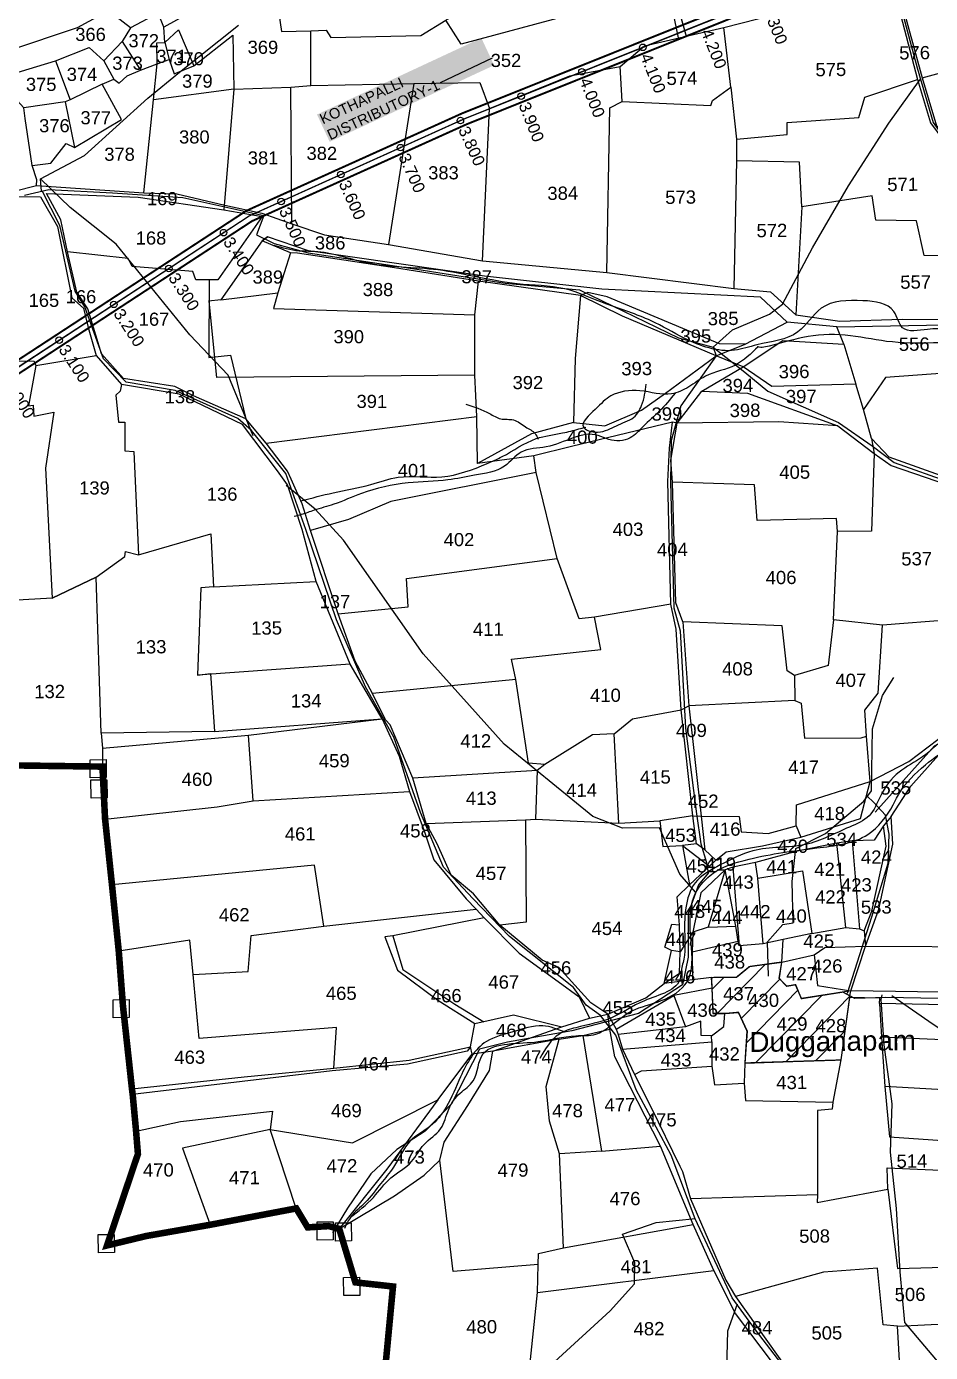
# Model space of a CAD drawing. Header units: inches. Extents: x 204181 to 273365, y 1587708 to 1600456.
# Drawn here: x 215962 to 217341, y 1591160 to 1593183 of the extents above; entities that cross this region are included whole.
import ezdxf
from ezdxf.enums import TextEntityAlignment as Align

# ---------------------------------------------------------------- set-up
doc = ezdxf.new("R2010")
doc.units = ezdxf.units.IN
doc.header["$LTSCALE"] = 15
doc.header["$MEASUREMENT"] = 0
doc.header["$PDMODE"] = 32
doc.header["$PDSIZE"] = 10
doc.linetypes.add('HIDDEN2', pattern=[0.1875, 0.125, -0.0625])
for name, color, linetype in [('CANAL1', 7, 'Continuous'), ('CSMark', 72, 'Continuous'), ('PAPER SIZE', 5, 'Continuous'), ('PLOT', 7, 'Continuous'), ('PLOT NO', 7, 'Continuous'), ('PLOT NOS', 7, 'Continuous'), ('RAOD', 1, 'Continuous'), ('STREAM', 4, 'Continuous'), ('STRUCTURE', 5, 'Continuous'), ('text1', 7, 'Continuous'), ('text2', 7, 'Continuous'), ('VILLAGE BOUNDARY STONES', 1, 'Continuous'), ('VILLAGE BOUNDRY', 5, 'Continuous')]:
    doc.layers.add(name, color=color, linetype=linetype)
doc.styles.add('FONT1', font='Arial')
doc.styles.get("Standard").update_dxf_attribs({"font": 'arial.ttf'})
doc.dimstyles.get("Standard").update_dxf_attribs({"dimtxt": 0.18, "dimasz": 0.18, "dimexe": 0.18, "dimexo": 0.0625, "dimgap": 0.09, "dimtad": 0, "dimtih": 1, "dimtoh": 1, "dimdec": 4, "dimzin": 0, "dimdsep": 46, "dimtxsty": 'Standard', "dimcen": 0.09, "dimadec": 0, "dimazin": 0, "dimtfac": 1, "dimtdec": 4, "dimtofl": 0, "dimtmove": 0, "dimatfit": 3, "dimfxl": 1, "dimtolj": 1, "dimtzin": 0, "dimarcsym": 0})

msp = doc.modelspace()

# ---------------------------------------------------------------- hatches: boundary and pattern name
at = {"layer": 'PLOT'}
h = msp.add_hatch(dxfattribs=at)
h.set_pattern_fill('ANSI31', color=30, scale=252.373953, angle=0.6654)
h.set_pattern_definition([(45.6654, (213880.84, 1590815.766), (-22.56445, 22.04638), [])])
h.paths.add_polyline_path([(217218, 1591701.6), (217218.5, 1591704.3), (217207.8, 1591710.2), (217144.4, 1591700.1), (217135.7, 1591721.4), (217122, 1591719), (217110.7, 1591730.9), (217114.4, 1591755.8), (217065.1, 1591749), (217045.3, 1591732.8), (217007.5, 1591732.3), (217008.1, 1591716.3), (217009.9, 1591677.2), (217027.7, 1591677.4), (217048.3, 1591679.2), (217061.5, 1591650.6), (217058.4, 1591601.9), (217204.9, 1591606.5)])

# ---------------------------------------------------------------- linework, layer by layer
at = {"layer": 'CANAL1', "color": 200, "linetype": 'ByBlock', "ltscale": 40, "const_width": 3}
for points in [[(215916.9, 1592653), (216297.7, 1592901.9), (216626.5, 1593050.3), (217180.6, 1593272.3)], [(215926.8, 1592638), (216306.3, 1592886.1), (216633.5, 1593033.7), (217187.4, 1593255.7)]]:
    msp.add_lwpolyline(points, dxfattribs=at)
at = {"layer": 'CANAL1', "color": 1, "linetype": 'HIDDEN2', "ltscale": 5, "const_width": 2}
msp.add_lwpolyline([(215921.8, 1592645.5), (216302, 1592894), (216630, 1593042), (217184, 1593264)], dxfattribs=at)
at = {"layer": 'CSMark', "linetype": 'Continuous'}
for p in [(216902.5, 1593151.2), (216809.7, 1593114), (216716.9, 1593076.8), (216624.2, 1593039.4), (216533, 1592998.2), (216441.9, 1592957.1), (216350.7, 1592916), (216263, 1592868.5), (216179.3, 1592813.8), (216095.6, 1592759.1), (216011.9, 1592704.4)]:
    msp.add_point(p, dxfattribs=at)
at = {"layer": 'PLOT'}
for points in [[(217393.8, 1593755.7), (217402.7, 1593694.9), (217330.1, 1593684.2), (217292.9, 1593676.9), (217288.4, 1593690.8), (217214.3, 1593673.5), (217139.5, 1593633.8), (217158.4, 1593485), (217167, 1593417.8), (217181.9, 1593395.9), (217221.9, 1593352.4), (217295.2, 1593227.9), (217328.6, 1593104.4), (217350.6, 1593031.3), (217413.5, 1592949.5), (217497.8, 1592829.9), (217492.3, 1592821.5), (217471.2, 1592764.6), (217470.7, 1592719.3), (217602.5, 1592694), (217698.9, 1592713.5), (217923.5, 1592751.4), (218055.1, 1592777.8)], [(216288.9, 1593232.7), (216322.4, 1593231), (216345.3, 1593216.7), (216351.1, 1593175.2), (216396, 1593176.2), (216419.2, 1593177.6), (216426.4, 1593166.3), (216563.8, 1593169), (216601.8, 1593192.6), (216703.8, 1593251.6), (216749.6, 1593265.1), (216849.7, 1593259.2), (216939.3, 1593270), (216924.8, 1593359.6), (216908.8, 1593487.9), (216884.4, 1593495.8), (216679.5, 1593409.1), (216687.7, 1593353.1), (216699.8, 1593286.8), (216703.8, 1593251.6)], [(216253.7, 1593227.7), (216171.6, 1593182.1), (216163, 1593203.1)], [(216957.5, 1593163.3), (216943, 1593234.7)], [(216969.3, 1593167.8), (216954.4, 1593219.9)], [(217290.3, 1593222.5), (217321.4, 1593102.3), (217341.7, 1593035.9), (217409.5, 1592944.1), (217492.3, 1592821.5), (217447.6, 1592823.2), (217445.5, 1592831.1), (217331.8, 1592833.7), (217319.9, 1592886.7), (217258.1, 1592887.7), (217252.4, 1592924.9), (217145.3, 1592907.8), (217136, 1592742.9)], [(216087.2, 1593207.1), (216039.4, 1593181), (215934.6, 1593145.9), (215892.9, 1593137.1), (215796.5, 1593120.2), (215755.5, 1593185.5)], [(215970.8, 1592971), (215999.1, 1592974.5), (216022.5, 1593004.4), (216035.4, 1592998.6), (216107.1, 1593041), (216077.8, 1593095), (216095.6, 1593102.6), (216095.6, 1593102.6), (216103.5, 1593096.3), (216115.8, 1593107.8), (216136.4, 1593116.5), (216161.6, 1593126.1), (216179.8, 1593132.8), (216187.5, 1593110.6), (216217.5, 1593122.8), (216276.8, 1593169.5), (216278.7, 1593087.5), (216365.3, 1593090.4), (216396, 1593092.8), (216553.3, 1593096.1), (216653.7, 1593097.3), (216668.5, 1593057.9), (216791.3, 1593107.8), (216867.8, 1593122), (216905.1, 1593153.6), (217025.9, 1593181.2), (217103.8, 1593201.4)], [(216163, 1593203.1), (216121, 1593180.7), (216087.2, 1593207.1)], [(216786.7, 1593199.2), (216625.6, 1593155.8), (216601.8, 1593192.6)], [(216121, 1593180.7), (216108, 1593160.3), (216136.4, 1593116.5)], [(216278.7, 1593087.5), (216156.2, 1593071.2), (216161.6, 1593126.1), (216161, 1593157.9), (216173.5, 1593158.4), (216171.6, 1593182.1)], [(216870.9, 1593068.7), (217006.2, 1593062.4), (217008.8, 1593069.9), (217036.8, 1593090.3), (217025.9, 1593181.2)], [(216108, 1593160.3), (216080.3, 1593130.8), (216095.6, 1593102.6)], [(216173.5, 1593158.4), (216193.9, 1593177.7), (216217.5, 1593122.8)], [(216396, 1593092.8), (216396, 1593176.2)], [(217328.6, 1593104.4), (217399.3, 1593124), (217410.8, 1593094.4), (217538.3, 1593107.1), (217599.2, 1593114.2), (217606.5, 1593127.6), (217647.9, 1593131.7), (217653.8, 1593148.9), (217747.3, 1593158.6), (217758.9, 1593160.1), (217823.6, 1592813.6), (217883.7, 1592880.4), (217962.5, 1592897.6), (218058.7, 1592890.1)], [(215938, 1593109.7), (216006.3, 1593130.8), (216057.9, 1593150.8), (216080.3, 1593130.8)], [(216173.5, 1593158.4), (216179.8, 1593132.8)], [(215796.5, 1593120.2), (215837.1, 1593051.9), (215848.9, 1592971.6), (215854.3, 1592931.4), (215909.3, 1592937.9), (215943.3, 1592931.9), (215977.6, 1592940.2), (215978, 1592949), (215970.8, 1592971), (215960.2, 1593042.6), (215958, 1593058.8), (215938.1, 1593080.7), (215858.6, 1593069), (215837.1, 1593051.9)], [(216006.3, 1593130.8), (216028.8, 1593071.1)], [(216847.4, 1592807.5), (216852.3, 1593058.9), (216870.9, 1593068.7), (216867.8, 1593122)], [(217045.3, 1593011.3), (217123, 1593018.4), (217122.8, 1593036.5), (217232, 1593044.1), (217241.2, 1593075), (217321.4, 1593102.3)], [(216077.8, 1593095), (216028.8, 1593071.1), (216021.4, 1593067.9), (215958, 1593058.8)], [(216278.7, 1593087.5), (216263.4, 1592903.4)], [(216366.9, 1592882), (216365.3, 1593090.4)], [(216553.3, 1593096.1), (216514.5, 1592850.6)], [(217036.8, 1593090.3), (217045.3, 1593011.3), (217045.7, 1592978.2)], [(216021.4, 1593067.9), (216035.4, 1592998.6)], [(216141.4, 1592929.1), (216156.2, 1593071.2)], [(216657.8, 1592825.3), (216668.5, 1593057.9)], [(217145.3, 1592907.8), (217141.8, 1592976.2), (217045.7, 1592978.2), (217041.5, 1592783.5)], [(215977.6, 1592940.2), (216141.4, 1592929.1), (216191.8, 1592927.5), (216264.6, 1592910.6), (216321.4, 1592898.4), (216366.9, 1592882), (216417, 1592865.4), (216514.5, 1592850.6), (216657.8, 1592825.3), (216847.4, 1592807.5), (217041.5, 1592783.5), (217097.3, 1592778.2), (217136, 1592742.9), (217203.3, 1592733.3), (217298.1, 1592736.3), (217397.9, 1592736.2), (217470.7, 1592719.3)], [(215916.2, 1592923.9), (215983.4, 1592923.2), (216009.6, 1592878.1), (216031.6, 1592769.1), (216049.2, 1592753.3), (216056.1, 1592723.8), (216068.4, 1592681.1), (216107.1, 1592637.1), (216104.9, 1592626.7), (216098.4, 1592620.5), (216102.6, 1592579.6), (216112, 1592579.3), (216112.1, 1592535.5), (216126.2, 1592534.7), (216133.3, 1592377), (216243.3, 1592408.9), (216247.7, 1592328.3), (216228.2, 1592326.9), (216223, 1592193.7), (216242.8, 1592195.8), (216249, 1592107.7), (216075.9, 1592104.8), (216078.1, 1592082.2), (216078.1, 1592054)], [(217103.6, 1591141.1), (217044, 1591219.9), (217010.9, 1591285.6), (216979.4, 1591355.7), (216929.7, 1591475.3), (216859.6, 1591611.2), (216852, 1591653.4), (216849, 1591676.5), (216823.1, 1591693.7), (216774.5, 1591747.4), (216749.2, 1591759), (216684.3, 1591812.1), (216644, 1591860), (216609.9, 1591888.3), (216588.6, 1591936.4), (216572.2, 1591967.3), (216551.6, 1592036.6), (216516.9, 1592117.6), (216510, 1592125.5), (216489.9, 1592165.7), (216463.6, 1592215.1), (216437.9, 1592287.1), (216395.5, 1592414.1), (216382.6, 1592454.8), (216366.1, 1592492.5), (216360.3, 1592504.9), (216328.1, 1592547.4), (216296.9, 1592584.6), (216217.1, 1592619.5), (216188.4, 1592634), (216110.1, 1592646.1), (216076.7, 1592683.5), (216056, 1592752.5), (216039.2, 1592777.5), (216024.8, 1592839.4), (216014.7, 1592887.8), (215992.6, 1592928.4), (216132.8, 1592922.4), (216263.4, 1592903.4), (216321.6, 1592893.2), (216253.9, 1592796.5), (216240.7, 1592796.3), (216240.6, 1592678), (216273.3, 1592681.7), (216296.9, 1592584.6)], [(217391.4, 1592656.3), (217272.7, 1592647.5), (217239.3, 1592598.8), (217227.3, 1592637.6), (217099.3, 1592633.6), (217055.8, 1592663.9), (217014.7, 1592680.6), (216871.8, 1592741.3), (216807.4, 1592772.4), (216652, 1592794.3), (216523.8, 1592815), (216375.6, 1592837.3), (216365, 1592837.5), (216321.7, 1592856), (216329.8, 1592862.3), (216321.7, 1592856), (216258.5, 1592765.8), (216240.1, 1592764)], [(217209, 1592698.6), (217198.4, 1592724.7), (217122.7, 1592732), (217082.1, 1592770.2), (216840, 1592782.3), (216661.2, 1592801.9), (216392.7, 1592840.6), (216329.8, 1592862.3)], [(216240.7, 1592796.3), (216220.7, 1592796.7), (216215.9, 1592809), (216123.6, 1592816.9), (216117.4, 1592829.3), (216024.8, 1592839.4)], [(216365, 1592837.5), (216345.8, 1592776.5)], [(216258.5, 1592765.8), (216345.8, 1592776.5), (216339.2, 1592753), (216646.1, 1592743.1), (216652, 1592794.3)], [(217058.8, 1592698.6), (217019.3, 1592699), (216848.2, 1592770.6), (216818.5, 1592777), (216807.4, 1592772.4)], [(216646.2, 1592651.1), (216252.5, 1592647.6), (216240.7, 1592764.1)], [(216807.4, 1592772.4), (216799.3, 1592676.7), (216796.8, 1592578.8), (216732.8, 1592561.4), (216650.3, 1592516.2)], [(217200, 1592573.8), (217110, 1592580.1), (216954.8, 1592577.9), (216947.9, 1592579.3), (216793.5, 1592542.4), (216736.2, 1592527.9), (216650.3, 1592516.2), (216649.1, 1592588.2), (216646.2, 1592651.1), (216646.1, 1592743.1)], [(216796.8, 1592578.8), (216844.5, 1592574), (216900.4, 1592597.5), (216937, 1592623.5), (217014.7, 1592680.6), (217058.8, 1592698.6), (217122.7, 1592732)], [(217198.4, 1592724.7), (217389.8, 1592728.3), (217602.5, 1592694)], [(217251.5, 1592554.4), (217255.4, 1592531.5), (217251.6, 1592413.2), (217199.5, 1592412.6), (217198.2, 1592432.5), (217077.1, 1592429.6), (217072.9, 1592483.7), (216947.6, 1592487.9), (216945.1, 1592521.6), (216954.8, 1592577.9), (216992.6, 1592626.9), (217055.8, 1592663.9), (217116, 1592703.9), (217209, 1592698.6), (217227.3, 1592637.6)], [(215912.1, 1592673.6), (215973.9, 1592672.6), (215976.3, 1592665.9), (216068.4, 1592681.1)], [(215976.3, 1592665.9), (215965.5, 1592604.2), (215972.3, 1592605.3), (215973.3, 1592588.4), (216003.9, 1592594.5), (215991.1, 1592509.4), (216001.6, 1592310.8), (216068.4, 1592343.1), (216112.5, 1592374.4), (216113.5, 1592382.2), (216133.3, 1592377)], [(216249, 1592107.7), (216504.7, 1592126.7), (216456.1, 1592210.5), (216404.2, 1592336.6), (216382.8, 1592415.7), (216360.3, 1592483.8), (216345, 1592505), (216291.9, 1592576), (216195.4, 1592622.1), (216107.1, 1592637.1)], [(216992.6, 1592626.9), (217062.3, 1592623.9), (217200, 1592573.8), (217255.4, 1592531.5), (217281.6, 1592513.4), (217471.3, 1592448.2), (217599.7, 1592439.5), (217780.2, 1592428.3), (217864, 1592429.7), (217890.7, 1592421.3), (217991.5, 1592386), (218001.4, 1592398.4)], [(218101.6, 1592466.1), (218027.8, 1592407.3), (218001.4, 1592398.4), (217866.6, 1592439.3), (217740.8, 1592440.7), (217701.2, 1592443.5), (217565.7, 1592448), (217503.9, 1592455.6), (217472.2, 1592457.1), (217278.5, 1592526.1), (217251.5, 1592554.4), (217239.3, 1592598.8)], [(216328.1, 1592547.4), (216649.1, 1592588.2)], [(216979.1, 1591978.7), (216960.9, 1592140.8), (216953.4, 1592263.6), (216945.5, 1592302), (216940.8, 1592489.1), (216943.4, 1592539.7), (216947.9, 1592579.3)], [(216945.5, 1592302), (216828.8, 1592282.1), (216805.4, 1592279.2), (216771.7, 1592371.6), (216739.6, 1592502.6), (216736.2, 1592527.9)], [(216739.6, 1592502.6), (216518.1, 1592458.4), (216453.7, 1592430.9), (216395.5, 1592414.1)], [(217471.3, 1592448.2), (217462.9, 1592382), (217377.1, 1592372.2), (217372.7, 1592277.9), (217268.4, 1592269.9), (217193.7, 1592277.8), (217185.4, 1592208.3), (217134.1, 1592193.1), (217123, 1592199.9), (217115.3, 1592268.9), (216963.5, 1592274.8), (216952.9, 1592304), (216947.6, 1592487.9)], [(217193.7, 1592277.8), (217199.5, 1592412.6)], [(216437.9, 1592287.1), (216544.4, 1592297.8), (216542, 1592341.2), (216771.7, 1592371.6)], [(216075.9, 1592104.8), (216068.4, 1592343.1), (216001.6, 1592310.8), (215806.1, 1592299.9)], [(216247.7, 1592328.3), (216404.2, 1592336.6)], [(216753, 1592057.1), (216727.9, 1592059.2), (216708.6, 1592186.9), (216702.4, 1592218), (216838.7, 1592232.5), (216828.8, 1592282.1)], [(216963.5, 1592274.8), (216973, 1592146.8), (216991.8, 1591978.3), (217049.5, 1591977.8), (217052.8, 1591954.5), (217093.6, 1591951.9), (217136.6, 1591963.8), (217143.6, 1591946.6)], [(217136.6, 1591963.8), (217137.1, 1591995.9), (217249.4, 1592031.2), (217243.9, 1592100.5), (217241.1, 1592140.1), (217261.5, 1592166), (217268.4, 1592269.9)], [(216456.1, 1592210.5), (216223, 1592193.7)], [(217134.1, 1592193.1), (217134.5, 1592155.1), (216973, 1592146.8)], [(216708.6, 1592186.9), (216489.9, 1592165.7)], [(217134.5, 1592155.1), (217144.3, 1592150.6), (217149.1, 1592097.4), (217235.5, 1592098), (217243.9, 1592100.5)], [(216865.9, 1591967.8), (216858.9, 1592103.8), (216886.7, 1592127.1), (216960.9, 1592140.8), (216973, 1592146.8)], [(216078.1, 1592082.2), (216301, 1592102.2), (216504.7, 1592126.7), (216530.7, 1592069.7), (216546.4, 1592016.1), (216568.8, 1591955.9), (216583.5, 1591911.7), (216632.8, 1591852.4), (216648.1, 1591836.6), (216660.5, 1591823.5), (216714.1, 1591769.2), (216773.5, 1591726), (216805.4, 1591702.8), (216821.4, 1591670.1), (216849, 1591676.5), (216861.9, 1591653.5), (216864.9, 1591645.2), (216871.7, 1591623.1), (216890, 1591584.4), (216915, 1591534.8), (216959.1, 1591444.5), (216963, 1591436.5), (216975.3, 1591394.5), (217029.2, 1591270.8), (217043.7, 1591245.5), (217125.3, 1591131.4)], [(216849, 1591676.5), (216907.2, 1591701.5), (216935.2, 1591723.1), (216946.3, 1591773.5), (216936.1, 1591778.8), (216946.8, 1591813.8), (216958.6, 1591812.7), (216954.9, 1591855.4), (216974, 1591873.6), (217013.9, 1591911.3), (217029.5, 1591923.8), (217085.2, 1591933.3), (217143.6, 1591946.6), (217234.5, 1591974.7), (217249.4, 1592031.2), (217308.5, 1592061.6), (217382.3, 1592117.6)], [(216307.9, 1592001.9), (216301, 1592102.2)], [(216858.9, 1592103.8), (216826, 1592102.5), (216753, 1592057.1), (216741.3, 1592048.3), (216738.9, 1591973.6)], [(217525.4, 1591707.2), (217220, 1591712.1), (217242.4, 1591780.1), (217262.5, 1591836.6), (217284, 1591935.9), (217281.5, 1591977.9), (217311.4, 1592024.1), (217353.7, 1592071.7)], [(216741.3, 1592048.3), (216551.6, 1592036.6)], [(216082.1, 1591974.1), (216253.1, 1591992.7), (216307.9, 1592001.9), (216546.4, 1592016.1)], [(216572.2, 1591967.3), (216723.5, 1591972.7), (216738.9, 1591973.6), (216865.9, 1591967.8), (216928.7, 1591971.2), (216933.3, 1591932.4), (216963.3, 1591933.5), (216974, 1591873.6)], [(216723.5, 1591972.7), (216724.8, 1591816.7), (216684.3, 1591812.1)], [(216979.1, 1591978.7), (216928.7, 1591971.2)], [(217281.5, 1591977.9), (217270, 1591963.7), (217255.6, 1591941.7), (217221.8, 1591940.9), (217198.7, 1591937.1), (217137.9, 1591924.8), (217074.5, 1591907.6), (217039.9, 1591900.6), (217028, 1591896.4), (216991, 1591861.3), (216978.8, 1591801.5), (216977.8, 1591770.8), (216978.3, 1591729), (216935.2, 1591723.1)], [(216984.2, 1591936.2), (216979.1, 1591978.7), (216991.8, 1591978.3), (216997.4, 1591926.9)], [(217240.4, 1591803.7), (217252.1, 1591833.3), (217273.6, 1591932.9), (217270, 1591963.7)], [(217013.9, 1591911.3), (216997.4, 1591926.9), (216984.2, 1591936.2), (216963.3, 1591933.5), (217006.6, 1591900.1)], [(217212.5, 1591808.6), (217198.7, 1591937.1)], [(217221.8, 1591940.9), (217233.1, 1591806.4)], [(217086.1, 1591783.9), (217077.8, 1591883.6), (217074.5, 1591907.6)], [(216416.1, 1591810.5), (216401.7, 1591903.8), (216092.6, 1591873.9)], [(217039.9, 1591900.6), (217049.6, 1591780.8)], [(217077.8, 1591883.6), (217146.2, 1591895), (217160.2, 1591799.2), (217116.7, 1591790.5)], [(216216.3, 1591737), (216300.3, 1591741.7), (216304.9, 1591796.3), (216416.1, 1591810.5), (216648.1, 1591836.6)], [(216660.5, 1591823.5), (216520.9, 1591796), (216508.8, 1591794.4), (216528.2, 1591743.4), (216590, 1591697.9), (216646, 1591662)], [(216978.8, 1591801.5), (216959.4, 1591771.5), (216958.6, 1591812.7)], [(217002.2, 1591808.9), (216978.8, 1591801.5)], [(217160.2, 1591799.2), (217212.5, 1591808.6), (217233.1, 1591806.4), (217240.4, 1591803.7), (217242.4, 1591780.1)], [(216430.9, 1591594), (216435.4, 1591656.3), (216225.9, 1591639.5), (216216.3, 1591737), (216211.6, 1591789.3), (216103, 1591772.3)], [(216520.9, 1591796), (216536.3, 1591744.7), (216615.5, 1591691.7), (216660, 1591664.7)], [(217047.8, 1591787.5), (216977.8, 1591770.8)], [(216935.2, 1591723.1), (216958.5, 1591739.1), (216959.4, 1591771.5)], [(216959.4, 1591771.5), (216946.3, 1591773.5)], [(217164.1, 1591767), (217169.1, 1591720), (217220, 1591712.1)], [(217242.4, 1591780.1), (217445, 1591779.2), (217524.4, 1591778.4), (217717.4, 1591777.2), (217713.8, 1591699.5), (217711.3, 1591683.4)], [(216861.9, 1591653.5), (216950, 1591705), (216967.9, 1591657.2), (216864.9, 1591645.2)], [(217008.1, 1591716.3), (216950, 1591705)], [(217703.2, 1591421.1), (217705.3, 1591460), (217708.6, 1591541.2), (217709.3, 1591622.7), (217711.3, 1591683.4), (217263.8, 1591692.9), (217264.3, 1591700.8), (217218, 1591701.6), (217220, 1591712.1)], [(217263.8, 1591692.9), (217266.8, 1591641.8), (217272, 1591566), (217279, 1591489.3), (217705.3, 1591460)], [(216123.1, 1591562.6), (216294.1, 1591580.6), (216430.9, 1591594), (216546, 1591606.1), (216639.4, 1591626.5), (216646, 1591662), (216705, 1591675.4), (216779.2, 1591657.3), (216821.4, 1591670.1)], [(217007.8, 1591634.1), (217007.2, 1591643.4), (216991.6, 1591644.1), (216990.9, 1591665.5), (216967.9, 1591657.2)], [(216781.7, 1591319.8), (216775.6, 1591463.4), (216760, 1591513.4), (216755.1, 1591566), (216775, 1591638.3), (216673.9, 1591620.1), (216779.2, 1591657.3)], [(216775, 1591638.3), (216811.2, 1591643.8), (216852, 1591653.4)], [(216811.2, 1591643.8), (216839.3, 1591467.6), (216929.7, 1591475.3)], [(217266.8, 1591641.8), (217709.3, 1591622.7)], [(216703.7, 1591042.1), (216729.8, 1591134.9), (216742.1, 1591252), (216743.1, 1591294.8), (216613.2, 1591284), (216593.1, 1591453.8), (216599.6, 1591481.4), (216635.8, 1591537.3), (216668.7, 1591590.5), (216673.9, 1591620.1), (216642, 1591615.5), (216639.4, 1591626.5), (216634.8, 1591620.1), (216543.7, 1591600.1), (216428.7, 1591590), (216124.2, 1591554.1)], [(216871.7, 1591623.1), (217007.8, 1591634.1), (217007.7, 1591596.9)], [(216373.8, 1591380.1), (216334.2, 1591500.7), (216459.6, 1591479.9), (216590, 1591545.5), (216642, 1591615.5)], [(217058.4, 1591601.9), (217204.9, 1591606.5)], [(216890, 1591584.4), (216900.6, 1591589.9), (217007.7, 1591596.9), (217011.7, 1591568.7), (217057.1, 1591571.1), (217059.3, 1591544.7), (217192.7, 1591542.2), (217191.4, 1591531.7), (217169.1, 1591529.4), (217168.9, 1591400.7), (216975.3, 1591394.5)], [(217708.6, 1591541.2), (217272, 1591566)], [(216590, 1591545.5), (216511.8, 1591440.1), (216439.4, 1591348.9), (216523.7, 1591399.4), (216569.1, 1591430.7), (216593.1, 1591453.8)], [(216129.4, 1591497.9), (216197, 1591512.7), (216337.8, 1591528.2), (216334.2, 1591500.7), (216200, 1591471.9), (216242.3, 1591355.1)], [(216839.3, 1591467.6), (216775.6, 1591463.4)], [(217168.9, 1591400.7), (217168.8, 1591389.1), (217276.3, 1591409.4), (217275.6, 1591441.8), (217622.8, 1591426.8)], [(217276.3, 1591409.4), (217291, 1591288.4), (217379.8, 1591291.1), (217419.7, 1591292.7), (217523.8, 1591307.6), (217583.8, 1591322.1)], [(216743.1, 1591294.8), (216743.5, 1591311.5), (216781.7, 1591319.8), (216979.4, 1591355.7)], [(216742.1, 1591252), (217010.9, 1591285.6)], [(217144.5, 1591109.9), (217295.4, 1591130.7), (217291.2, 1591200.6), (217269.5, 1591202.6), (217260.8, 1591289.1), (217178.2, 1591283.1), (217043.7, 1591245.5)], [(217291.2, 1591200.6), (217373.4, 1591204.5), (217379.8, 1591291.1)]]:
    msp.add_lwpolyline(points, dxfattribs=at)
at = {"layer": 'PLOT', "color": 11}
for points in [[(217220, 1591712.1), (217144.4, 1591700.1), (217135.7, 1591721.4), (217122, 1591719), (217110.7, 1591730.9), (217114.4, 1591755.8), (217116.7, 1591790.5), (217086.1, 1591783.9), (217049.6, 1591780.8), (217047.8, 1591787.5), (217044.4, 1591810.5), (217028, 1591896.4), (217002.2, 1591808.9), (217044.4, 1591810.5)], [(217007.5, 1591732.3), (217045.3, 1591732.8), (217065.1, 1591749), (217114.4, 1591755.8), (217164.1, 1591767), (217180, 1591778.3), (217242.4, 1591780.1)], [(217007.2, 1591643.4), (217026.2, 1591657.4), (217027.7, 1591677.4), (217009.9, 1591677.2), (217008.1, 1591716.3), (217007.5, 1591732.3), (216978.3, 1591729)], [(217218, 1591701.6), (217204.9, 1591606.5), (217192.7, 1591542.2)], [(217027.7, 1591677.4), (217048.3, 1591679.2), (217061.5, 1591650.6), (217058.4, 1591601.9), (217057.1, 1591571.1)]]:
    msp.add_lwpolyline(points, dxfattribs=at)
at = {"layer": 'RAOD'}
for points in [[(217119.9, 1593625.5), (217133.3, 1593620.4), (217138.2, 1593623.8), (217151.1, 1593519.3), (217161.3, 1593433.9), (217165.2, 1593412.8), (217189.8, 1593382.9), (217214.4, 1593354.1), (217276.7, 1593251), (217293.2, 1593224.6), (217321.1, 1593119.8), (217345.3, 1593036.7), (217365.8, 1593008.1), (217496.6, 1592824.6)], [(215985.3, 1592931.6), (215983.4, 1592950.6), (216050.6, 1592986.2), (216147.4, 1593073.5), (216195.9, 1593113.2), (216285.5, 1593185)], [(217009.7, 1592693.7), (217039.5, 1592720.3), (217095.8, 1592744), (217115.6, 1592759.5), (217161.4, 1592845.4), (217216.2, 1592939.7), (217277.8, 1593035.6), (217325.5, 1593102.3)], [(216308.3, 1592558.7), (216269.8, 1592651.2), (216211.3, 1592712.7), (216099.2, 1592850.7), (216029, 1592907.1), (215983.6, 1592950.6)], [(215959.1, 1592925.9), (215996.5, 1592934.4), (216093.3, 1592929.4), (216200.5, 1592921.9), (216324.1, 1592894.8), (216313, 1592865.1), (216340.3, 1592852.2), (216392, 1592837.6), (216558, 1592813), (216692.7, 1592791.2), (216806.1, 1592781.5), (216957.2, 1592708.1), (217009.7, 1592693.7), (217058.3, 1592655.5), (217093.4, 1592626.7), (217200.9, 1592579.1), (217252.5, 1592543.4), (217286, 1592517.8), (217457.8, 1592457)], [(217165, 1591077.1), (217074.4, 1591195.1), (217038.7, 1591243.6), (216982.4, 1591364.1), (216945.9, 1591461.3), (216892.2, 1591561.2), (216861.4, 1591644.2), (216838.1, 1591674.5), (216816.3, 1591690.2), (216796.7, 1591716.9), (216699.3, 1591794.8), (216643.1, 1591852.7), (216598.3, 1591900.7), (216563.4, 1591984.1), (216522.8, 1592098.9), (216479.2, 1592175.8), (216435.2, 1592278), (216388.6, 1592415.8), (216357.7, 1592501.3), (216305.6, 1592566.9), (216284.9, 1592585), (216188.9, 1592627.7), (216114.3, 1592640.5), (216079.5, 1592676.2), (216051.3, 1592755.1), (216036.4, 1592779.1), (216012.9, 1592879.3), (215985.9, 1592932.3)], [(217009.7, 1592693.7), (217014.7, 1592680.6), (216960.6, 1592604.2), (216946, 1592551.5), (216944.9, 1592487.8), (216949.8, 1592296), (216959.5, 1592260.9), (216967.9, 1592112.9), (216984.7, 1591982.1), (216991.3, 1591936.3), (216999.5, 1591908), (217002.1, 1591891.4), (216987.6, 1591873.8), (216971.8, 1591830.1), (216971.6, 1591763.5), (216962.9, 1591721.2), (216896, 1591677.4), (216794.2, 1591651.1), (216696.3, 1591633.8), (216653.6, 1591622.8), (216610.9, 1591539.6), (216570.5, 1591497.9), (216527.3, 1591470.2), (216487.5, 1591432.8), (216452.2, 1591380.7), (216429.3, 1591342.9)], [(216982.7, 1591862.6), (216959.1, 1591890.1), (216928.1, 1591960.6), (216871.5, 1591959.9), (216826.1, 1591977.9), (216759.5, 1592032.5), (216691, 1592088.5), (216567.4, 1592226.2), (216445.9, 1592399.5), (216402.7, 1592446.6), (216358.5, 1592482.9)], [(217256.9, 1591984.7), (217347.4, 1592085.8), (217449.7, 1592140.4), (217609.4, 1592192.9), (217672, 1592217.9), (217839.7, 1592234.3), (217972.3, 1592272.9), (218010.1, 1592347.5), (218023.8, 1592383.8)], [(217094.3, 1591734.3), (217092.9, 1591786.8), (217116.2, 1591813.1), (217132, 1591815.7), (217130.5, 1591878.6), (217136.1, 1591929.1), (217181.4, 1591952.2), (217240, 1592001.5), (217251.5, 1592017), (217252.8, 1592111.6), (217268.3, 1592162.4), (217285.4, 1592189.9)], [(217215, 1591708.6), (217251.9, 1591824.7), (217277.1, 1591906.5), (217278.6, 1591951.1), (217273, 1591979.8), (217254.3, 1591999.8), (217244.7, 1592008.7)], [(218273.5, 1591667.6), (218173.1, 1591677.8), (217971.9, 1591689.1), (217621, 1591695.1), (217273.2, 1591701.7), (217225.9, 1591700.3), (217207.8, 1591710.2)], [(217412, 1590870.5), (217446.1, 1590939.7), (217460.7, 1590958.3), (217441.9, 1590983.5), (217396.4, 1591029), (217363.4, 1591134), (217302.2, 1591205.9), (217295.4, 1591283.6), (217289.5, 1591380.2), (217280.6, 1591465.8), (217282.9, 1591539.5), (217270.7, 1591629.7), (217266.2, 1591699), (217267.7, 1591705.9)], [(217857.7, 1591196.1), (217832.2, 1591263.1), (217768.3, 1591329.2), (217713.5, 1591368.7), (217676.5, 1591424.1), (217667, 1591472.4), (217559.4, 1591529.7), (217435.3, 1591601.9), (217345.7, 1591660.8), (217282.4, 1591704.5)], [(216701.9, 1591031.5), (216768, 1591146), (216852.6, 1591223.7), (216889.7, 1591265), (216890.5, 1591297.1), (216871.4, 1591340.9), (216923, 1591358.4), (216982.8, 1591364.5)], [(217046.5, 1591234), (217031.7, 1591193), (217028.7, 1591080.1), (217011.9, 1591026.6), (217005, 1590959.1), (216962.1, 1590811.5), (216912.4, 1590682.5), (216895.8, 1590656.2)]]:
    msp.add_lwpolyline(points, dxfattribs=at)
at = {"layer": 'STREAM'}
for points in [[(217253.7, 1594038.6), (217240.3, 1594000.1), (217216.9, 1593946.4), (217184.9, 1593880.6), (217157, 1593857.6), (217098.4, 1593864.8), (216993.3, 1593892.6), (216925.1, 1593882.6), (216852.1, 1593837.9), (216801.1, 1593818.4), (216758, 1593800.9), (216691.7, 1593790), (216592, 1593777.2), (216535, 1593757.7), (216420.8, 1593742), (216364, 1593740.5), (216328.1, 1593721.4), (216280.6, 1593684.9), (216215.2, 1593635.7), (216144.6, 1593579.3), (216086.9, 1593537.6), (216042.2, 1593499.8), (215991.8, 1593469.7), (215913.6, 1593446.7), (215863.7, 1593403.5), (215808.5, 1593350.8), (215721.8, 1593302.7), (215670.7, 1593282.1), (215552.1, 1593246.1), (215474.1, 1593210.7), (215434.5, 1593158.1), (215429, 1593116.5), (215398.8, 1593061.3), (215358.6, 1592978.5), (215319.8, 1592899.7), (215304.7, 1592807.1), (215288.5, 1592734.1), (215253.6, 1592678.2), (215223.3, 1592628.6), (215187.2, 1592594.5), (215158.4, 1592528.9), (215125.6, 1592493.5), (215033, 1592477.2), (214983.2, 1592472.5), (214938.4, 1592473.2), (214858.6, 1592468.1), (214789.5, 1592461.8), (214695.2, 1592458.8), (214624.9, 1592474.2), (214540.2, 1592498.1), (214450.8, 1592532.5), (214383.3, 1592570.7), (214307.4, 1592585), (214241.6, 1592575.5), (214124.3, 1592561.2), (214082.6, 1592577.8), (214030.5, 1592575.3), (213989.8, 1592577.2), (213973.1, 1592589.9), (213922, 1592575)], [(217297.2, 1594004.2), (217281.4, 1593969.9), (217270.5, 1593931.9), (217250.6, 1593901.9), (217226.5, 1593861.7), (217202, 1593846), (217183.3, 1593834.2), (217131.3, 1593830.1), (217091.2, 1593823.9), (217067.8, 1593816.6), (216971, 1593822.7), (216923.6, 1593816.7), (216862.7, 1593803.8), (216784.2, 1593784.1), (216732.8, 1593780.6), (216680.7, 1593760.9), (216576.4, 1593746.6), (216531.8, 1593729.3), (216481.5, 1593726.4), (216435.3, 1593717.2), (216378.3, 1593698.3), (216324, 1593670.2), (216280.6, 1593641.6), (216235.3, 1593608.1), (216198, 1593572.6), (216138.2, 1593540.7), (216074, 1593491.6), (216037.9, 1593457.4), (215976.3, 1593419.3), (215946.1, 1593406.8), (215877.5, 1593353.9), (215852.8, 1593333.6), (215787.9, 1593297), (215717.5, 1593272.9), (215633.2, 1593228.8), (215564.3, 1593190.5), (215517, 1593162.2), (215468.3, 1593090.4), (215417.7, 1593023.7), (215404.1, 1592993.4), (215354.6, 1592904.1), (215332.6, 1592841.8), (215343.2, 1592808.2), (215331.4, 1592751.6), (215313.4, 1592705.1), (215301.2, 1592674.2), (215262.9, 1592618.7), (215239.1, 1592562.5), (215198, 1592507.4), (215130.9, 1592458.2), (215096.7, 1592453.7), (215038.9, 1592447), (214999.5, 1592446.1), (214947.3, 1592436.2), (214912.3, 1592428), (214846.5, 1592415.1), (214767.8, 1592409.1), (214718.7, 1592412.7), (214662.5, 1592387.1), (214641, 1592361.4), (214637.3, 1592327.1), (214614.5, 1592291.7), (214573.9, 1592269), (214555.6, 1592258.1), (214547.6, 1592240.1), (214538.1, 1592161.5), (214542.6, 1592089.3), (214556.6, 1592040.9), (214572.8, 1592010), (214592.5, 1591983.4), (214624.5, 1591948.7), (214624.2, 1591931.6), (214610.5, 1591912), (214604.8, 1591889.7), (214603.7, 1591864.2)], [(218064.4, 1592885.1), (218001.6, 1592887), (217943.6, 1592878.2), (217881.8, 1592841), (217844.8, 1592807.8), (217789.8, 1592806.9), (217732.3, 1592829.3), (217651.8, 1592845.5), (217581.9, 1592855.8), (217521.4, 1592831.2), (217500, 1592761), (217486.9, 1592732), (217462.8, 1592714.8), (217395.4, 1592717.2), (217337, 1592720.9), (217299, 1592723.4), (217285.6, 1592748), (217238.4, 1592764.7), (217174.9, 1592753.1), (217139.1, 1592717.1), (217076.7, 1592697.4), (217042.6, 1592689.1), (216965.8, 1592707.5), (216915.2, 1592734.1), (216846.2, 1592759.9), (216783.5, 1592782.6), (216710.9, 1592790.5), (216589.9, 1592811.6), (216480, 1592822.6), (216401.5, 1592839.8), (216378.1, 1592840.4), (216340.3, 1592849)], [(218062.2, 1592870.6), (218028.6, 1592874.3), (217965, 1592852.6), (217916.8, 1592826.5), (217895.3, 1592802.7), (217883.1, 1592776.4), (217830.8, 1592771.5), (217766.1, 1592786.8), (217696, 1592803.3), (217654.6, 1592816.7), (217627.2, 1592823.9), (217603.4, 1592822.7), (217547.9, 1592813.9), (217517.3, 1592771.2), (217506.5, 1592721.1), (217481.2, 1592707.4), (217418.1, 1592702.2), (217274.5, 1592702.7), (217211.2, 1592712), (217146.8, 1592708.7), (217087, 1592693.9), (217078.4, 1592694.5), (217077.3, 1592695.4)], [(217078.4, 1592694.5), (217043.9, 1592666.6), (216998.2, 1592649.5), (216972.6, 1592633.3), (216946.4, 1592622.5), (216898.1, 1592627.2), (216854, 1592619.6), (216830, 1592598.9), (216811.9, 1592572.1), (216829.2, 1592564.1), (216845.6, 1592566.6), (216872.3, 1592578.4), (216886, 1592584.7), (216900.7, 1592605), (216907.9, 1592637.5)], [(216951.9, 1592623.4), (216927.7, 1592596.2), (216903.4, 1592573.2), (216883.1, 1592555.4), (216850.7, 1592553), (216834.5, 1592559.2), (216755.3, 1592541.8), (216717.1, 1592533.8), (216691.6, 1592512.4), (216645.9, 1592498.5), (216605.3, 1592491.3), (216544.4, 1592486.7), (216473.2, 1592470.7), (216431, 1592454.1), (216401, 1592445), (216381.5, 1592438.4), (216370.4, 1592435.6)], [(216632.6, 1592606.8), (216668.7, 1592592.6), (216685.8, 1592584.6), (216705.1, 1592582.8), (216723.7, 1592572.2), (216738.1, 1592562.1), (216742.9, 1592553.7)], [(216380.9, 1592459.4), (216430.2, 1592471.7), (216487.4, 1592484.3), (216529.4, 1592495.3), (216596.1, 1592496.1), (216664.9, 1592516.3), (216687.9, 1592526.8), (216740, 1592554.3), (216780.2, 1592562.9), (216805, 1592569), (216815.5, 1592571.8)], [(218106.6, 1592448.7), (218090, 1592433.5), (218050.9, 1592419.5), (218005.7, 1592379.8), (217981.8, 1592300.2), (217953.3, 1592266.9), (217909.3, 1592251), (217836, 1592239), (217757.9, 1592227.3), (217692.2, 1592222.1), (217632.5, 1592209.6), (217601.4, 1592194.2), (217546.8, 1592171.2), (217486.3, 1592151.7), (217418.2, 1592121), (217368.9, 1592101), (217329.2, 1592068.7), (217293.5, 1592045.6), (217265, 1592008.9), (217247.9, 1591979), (217217.8, 1591961.8), (217150.8, 1591935.3), (217070.4, 1591925.6), (217020.8, 1591904.1), (216982.2, 1591876.5), (216968.2, 1591838.7), (216966.2, 1591809.6), (216965, 1591760.4), (216960.8, 1591739.5), (216960, 1591732.6), (216905, 1591696.9), (216854.8, 1591670.9), (216800.2, 1591655.8), (216775.2, 1591646.1), (216745.3, 1591608.9)], [(216456.1, 1591366), (216491.4, 1591397), (216518.2, 1591426.5), (216549.8, 1591451.5), (216568.7, 1591477.6), (216594.1, 1591501.5), (216606.4, 1591531.4), (216623.8, 1591555.8), (216643.7, 1591574.7), (216659.2, 1591616.2), (216696.1, 1591630.8), (216743, 1591634.5), (216800.4, 1591643.5), (216830.8, 1591645.9), (216852.4, 1591657.9), (216885.8, 1591681.3), (216930.6, 1591697), (216970, 1591725.7), (216976.4, 1591785.6), (216981.5, 1591857.5), (217005.3, 1591888.1), (217064.9, 1591913), (217167.8, 1591929.9), (217246, 1591950.6), (217284.5, 1591995.8), (217293.1, 1592012.2), (217333.7, 1592056.7), (217374.1, 1592085.7), (217461.6, 1592122.4), (217527.9, 1592137.8), (217610.4, 1592175.9), (217670.4, 1592211.4), (217737.3, 1592220.3), (217819.1, 1592223.6), (217931, 1592246.7), (218002.3, 1592267.3), (218016.3, 1592313.8), (218044.8, 1592375.8), (218055.5, 1592394.8), (218099.1, 1592400), (218104.4, 1592398.6), (218118.9, 1592402.6)], [(216784, 1591648.8), (216749.9, 1591658.7), (216704.3, 1591649.3), (216663.9, 1591634.7), (216624.5, 1591581), (216602.4, 1591534.5), (216578.2, 1591505.5), (216547.8, 1591483), (216522.2, 1591443.1), (216502.7, 1591418.1), (216478.6, 1591388.6), (216457.3, 1591367.5), (216447.2, 1591349.7)], [(218233.7, 1591435.8), (218196.6, 1591422.1), (218170, 1591398.7), (218143.3, 1591380.7), (218074.1, 1591371.3), (218032.9, 1591350.1), (217999.7, 1591356.3), (217967.6, 1591398.2), (217948.1, 1591416.3), (217934.6, 1591435.6), (217912.8, 1591437.4), (217851.2, 1591415.7), (217809.6, 1591405.5), (217752.2, 1591405.7), (217699.8, 1591406), (217655.3, 1591385.9), (217626.2, 1591347.7), (217597.6, 1591311.9), (217579.8, 1591266), (217563.4, 1591219.1), (217526.2, 1591191.2), (217484.8, 1591164.1), (217450.9, 1591120.9), (217424, 1591066.2), (217392, 1591019.6), (217366.2, 1590992.9), (217316.3, 1590932.5), (217298.6, 1590902.2), (217263.6, 1590860.4), (217216.5, 1590786.7), (217183.3, 1590734.9), (217150.8, 1590679), (217125, 1590660.7), (217100.2, 1590627), (217080.9, 1590611.1)], [(217117.3, 1590554.4), (217132.1, 1590602.2), (217157.9, 1590653.9), (217196.7, 1590708.1), (217222.1, 1590761.6), (217242.3, 1590807.4), (217301.6, 1590898.8), (217338.9, 1590948.3), (217407.5, 1591006.1), (217440, 1591065.5), (217471.8, 1591128.9), (217505.5, 1591160.3), (217536.1, 1591173.4), (217553.9, 1591195.3), (217576.2, 1591235.2), (217600, 1591304.2), (217630, 1591344.8), (217668.9, 1591383.7), (217721.1, 1591397.9), (217761.2, 1591389.2), (217809, 1591395), (217860.3, 1591400.5), (217910.1, 1591423.6), (217951.8, 1591395.1), (217991.4, 1591354), (218007.8, 1591345.4), (217999, 1591340.5), (217977.3, 1591347.4), (217954.9, 1591342.4)]]:
    msp.add_spline(points, degree=3, dxfattribs=at)
at = {"layer": 'text1', "color": 30, "const_width": 2.02}
msp.add_lwpolyline([(217218, 1591701.6), (217218.5, 1591704.3), (217207.8, 1591710.2), (217144.4, 1591700.1), (217135.7, 1591721.4), (217122, 1591719), (217110.7, 1591730.9), (217114.4, 1591755.8), (217065.1, 1591749), (217045.3, 1591732.8), (217007.5, 1591732.3), (217008.1, 1591716.3), (217009.9, 1591677.2), (217027.7, 1591677.4), (217048.3, 1591679.2), (217061.5, 1591650.6), (217058.4, 1591601.9), (217204.9, 1591606.5)], close=True, dxfattribs=at)
msp.add_lwpolyline([(217218, 1591701.6), (217218.5, 1591704.3), (217207.8, 1591710.2), (217144.4, 1591700.1), (217135.7, 1591721.4), (217122, 1591719), (217110.7, 1591730.9), (217114.4, 1591755.8), (217065.1, 1591749), (217045.3, 1591732.8), (217007.5, 1591732.3), (217008.1, 1591716.3), (217009.9, 1591677.2), (217027.7, 1591677.4), (217048.3, 1591679.2), (217061.5, 1591650.6), (217058.4, 1591601.9), (217204.9, 1591606.5)], close=True, dxfattribs=at)
at = {"layer": 'text2', "color": 0, "linetype": 'Continuous'}
msp.add_lwpolyline([(214252, 1590566), (214256, 1590578), (214269, 1590685), (214295, 1590873), (214337, 1591164), (214409, 1591341), (214907, 1591975), (215024, 1592117), (215436, 1592062), (215520, 1592166), (215557, 1592363), (215797, 1592496), (215918, 1592643), (216302, 1592894), (216630, 1593042), (217184, 1593264)], dxfattribs=at)
at = {"layer": 'VILLAGE BOUNDARY STONES'}
for points in [[(216059.3, 1592064.5), (216083.7, 1592064.8), (216084, 1592037.2), (216059.6, 1592036.9)], [(216060.6, 1592033.7), (216085, 1592034), (216085.3, 1592006.4), (216060.9, 1592006.1)], [(216094.4, 1591698.5), (216118.8, 1591698.7), (216119.1, 1591671.1), (216094.7, 1591670.8)], [(216405.5, 1591359.5), (216429.9, 1591359.8), (216430.2, 1591332.2), (216405.8, 1591331.9)], [(216071.6, 1591340.3), (216096, 1591340.5), (216096.3, 1591312.9), (216071.9, 1591312.6)], [(216433.5, 1591357.9), (216457.8, 1591358.2), (216458.1, 1591330.6), (216433.8, 1591330.3)], [(216446.1, 1591274.8), (216470.5, 1591275.1), (216470.8, 1591247.5), (216446.5, 1591247.2)]]:
    msp.add_lwpolyline(points, close=True, dxfattribs=at)
at = {"layer": 'VILLAGE BOUNDRY', "color": 5, "linetype": 'HIDDEN2', "ltscale": 20}
msp.add_lwpolyline([(216504.6, 1591083.6, 10, 10, 0), (216521.4, 1591261, 10, 10, 0), (216464, 1591267.3, 10, 10, 0), (216439.4, 1591348.9, 10, 10, 0), (216423.4, 1591353.1, 10, 10, 0), (216391.2, 1591351.2, 10, 10, 0), (216373.8, 1591380.1, 10, 10, 0), (216242.3, 1591355.1, 10, 10, 0), (216144.8, 1591338, 10, 10, 0), (216085.1, 1591323.6, 10, 10, 0), (216132.2, 1591463.1, 10, 10, 0), (216129.4, 1591497.9, 10, 10, 0), (216124.2, 1591554.1, 10, 10, 0), (216123.1, 1591562.6, 10, 10, 0), (216109.4, 1591688.9, 10, 10, 0), (216103, 1591772.3, 10, 10, 0), (216092.6, 1591873.9, 10, 10, 0), (216082.1, 1591974.1, 10, 10, 0), (216078.1, 1592054, 10, 10, 0), (215753.9, 1592058.4, 10, 10, 0)], format="xyseb", dxfattribs=at)

# ---------------------------------------------------------------- texts
at = {"layer": 'CSMark', "color": 1, "linetype": 'Continuous', "style": 'FONT1'}
for s, rotation, p in [('4.300', 291.8371, (217092.3, 1593215.4)), ('4.200', 291.8371, (216999.4, 1593178.2)), ('4.100', 291.8371, (216906.6, 1593141)), ('4.000', 291.8371, (216813.8, 1593103.8)), ('3.900', 291.8371, (216721, 1593066.6)), ('3.800', 294.2858, (216628.7, 1593029.3)), ('3.700', 294.2858, (216537.5, 1592988.2)), ('3.600', 294.2858, (216446.4, 1592947.1)), ('3.500', 294.2858, (216355.2, 1592906)), ('3.400', 303.1705, (216269, 1592859.3)), ('3.300', 303.1705, (216185.3, 1592804.6)), ('3.200', 303.1705, (216101.6, 1592749.9)), ('3.100', 303.1705, (216017.9, 1592695.2)), ('3.000', 303.1705, (215934.2, 1592640.5))]:
    msp.add_text(s, height=18, rotation=rotation, dxfattribs=at).set_placement(p, align=Align.MIDDLE_LEFT)
at = {"layer": 'PLOT NO'}
for s, p in [('576', (217317.2, 1593142.9)), ('575', (217189.4, 1593117.3)), ('574', (216962.2, 1593104)), ('384', (216780.4, 1592928.7)), ('571', (217299, 1592942.2)), ('573', (216960.2, 1592922.6)), ('572', (217099.5, 1592871.8)), ('557', (217318.8, 1592793.2)), ('385', (217025.1, 1592737.5)), ('395', (216983.4, 1592710.8)), ('556', (217316.6, 1592698.4)), ('393', (216893.2, 1592661.1)), ('396', (217133.3, 1592656.6)), ('394', (217047.6, 1592635.4)), ('397', (217144.3, 1592618.7)), ('399', (216939.4, 1592592)), ('398', (217058.5, 1592597.4)), ('400', (216810.1, 1592556.5)), ('405', (217134.3, 1592503.1)), ('403', (216879.9, 1592415.9)), ('404', (216947.6, 1592385.1)), ('537', (217320.4, 1592371.1)), ('406', (217113.5, 1592342.4)), ('135', (216328.5, 1592265.4)), ('411', (216666.8, 1592263.5)), ('133', (216152.2, 1592236.7)), ('408', (217047, 1592203.1)), ('407', (217219.9, 1592185.7)), ('132', (215997.5, 1592168.5)), ('410', (216845.5, 1592162.7)), ('134', (216388.9, 1592154.4)), ('409', (216976.7, 1592109.1)), ('412', (216647.7, 1592093.1)), ('459', (216431.8, 1592063)), ('415', (216921.6, 1592038)), ('417', (217147.7, 1592053.1)), ('460', (216222.4, 1592034.6)), ('414', (216809.1, 1592018)), ('535', (217288.5, 1592021.5)), ('413', (216656, 1592005.7)), ('452', (216994.6, 1592001.1)), ('418', (217187.5, 1591982.4)), ('458', (216555.6, 1591956.1)), ('416', (217028, 1591958.5)), ('461', (216379.8, 1591951.3)), ('453', (216960, 1591949.2)), ('534', (217206, 1591942.9)), ('420', (217131.2, 1591932.4)), ('424', (217258.8, 1591916)), ('451', (216992.7, 1591902.7)), ('419', (217021.2, 1591905.2)), ('441', (217114.5, 1591901.2)), ('421', (217187.6, 1591897.4)), ('457', (216671.1, 1591891.2)), ('443', (217048.3, 1591877.7)), ('422', (217188.9, 1591855.2)), ('423', (217228.4, 1591873.5)), ('445', (217000, 1591840.6)), ('533', (217258.7, 1591839.8)), ('462', (216279.2, 1591828)), ('448', (216974.2, 1591833.1)), ('444', (217031.1, 1591824)), ('442', (217073.9, 1591832.6)), ('440', (217129.2, 1591825.9)), ('454', (216847.8, 1591807.2)), ('447', (216960.9, 1591790.7)), ('439', (217031.6, 1591774.5)), ('425', (217171, 1591787.8)), ('438', (217035.1, 1591755.9)), ('456', (216769.9, 1591746.8)), ('446', (216959.1, 1591733.2)), ('427', (217144.8, 1591738)), ('426', (217183.6, 1591749.8)), ('467', (216690.4, 1591725.4)), ('465', (216442.4, 1591708.2)), ('466', (216602.6, 1591704.5)), ('437', (217048.6, 1591707.5)), ('430', (217086.9, 1591697.4)), ('455', (216864.5, 1591686.2)), ('436', (216993.8, 1591682.5)), ('468', (216702, 1591651.6)), ('435', (216929.8, 1591668.8)), ('429', (217130.3, 1591661.4)), ('428', (217189.5, 1591658.8)), ('434', (216944.7, 1591643.8)), ('432', (217027, 1591615.6)), ('463', (216211.3, 1591610.7)), ('464', (216492.1, 1591600.7)), ('474', (216740.1, 1591611.1)), ('433', (216953.3, 1591606.6)), ('431', (217129.7, 1591572.2)), ('477', (216867.6, 1591538.2)), ('469', (216450.2, 1591529.2)), ('478', (216787.6, 1591529.1)), ('475', (216930.6, 1591515.1)), ('473', (216546.4, 1591458.4)), ('514', (217313.1, 1591452.3)), ('470', (216163.4, 1591438.7)), ('472', (216443.5, 1591445)), ('479', (216704.5, 1591438.4)), ('471', (216294.7, 1591426.9)), ('476', (216875.4, 1591395)), ('508', (217164.6, 1591337.9)), ('481', (216892.1, 1591291.2)), ('506', (217310.3, 1591248.9)), ('480', (216656.7, 1591199.5)), ('482', (216912, 1591196.6)), ('484', (217076.8, 1591198)), ('505', (217183.3, 1591190.2))]:
    msp.add_text(s, height=20.19, rotation=0.6654, dxfattribs=at).set_placement(p, align=Align.MIDDLE_CENTER)
at = {"layer": 'PLOT NOS'}
for s, p in [('366', (216059.9, 1593170.9)), ('372', (216141.1, 1593161.3)), ('369', (216322.9, 1593151.3)), ('371', (216183.6, 1593137.5)), ('370', (216209.6, 1593133.8)), ('352', (216693.8, 1593131.2)), ('374', (216046.9, 1593110)), ('373', (216116.4, 1593127)), ('375', (215984.6, 1593094.7)), ('379', (216222.9, 1593099.6)), ('376', (216004.8, 1593031.7)), ('377', (216067.9, 1593043.8)), ('380', (216218.3, 1593014.5)), ('378', (216104.2, 1592988.1)), ('382', (216412.8, 1592989.5)), ('381', (216323.2, 1592982.5)), ('383', (216598.4, 1592959.8)), ('169', (216169.3, 1592920.4)), ('168', (216152.2, 1592860.3)), ('386', (216425.5, 1592852.9)), ('389', (216330.4, 1592800.8)), ('387', (216649.1, 1592801.2)), ('165', (215988.8, 1592765.3)), ('166', (216045.4, 1592770.8)), ('388', (216498.5, 1592781.7)), ('167', (216156.8, 1592736.5)), ('390', (216453.9, 1592709.8)), ('392', (216727.2, 1592639.8)), ('138', (216196.4, 1592618.2)), ('391', (216489.1, 1592611.1)), ('401', (216552, 1592505.7)), ('139', (216065.9, 1592479.1)), ('136', (216260.7, 1592469.6)), ('402', (216622.1, 1592400.3)), ('137', (216432.8, 1592305.7))]:
    msp.add_text(s, height=20, dxfattribs=at).set_placement(p, align=Align.MIDDLE_CENTER)
at = {"layer": 'STRUCTURE', "color": 5, "insert": (216407.6, 1593047.9), "char_height": 16, "width": 273.397, "attachment_point": 1, "rotation": 24.9609, "style": 'FONT1', "bg_fill": 1, "box_fill_scale": 1.1, "bg_fill_color": 7, "bg_fill_true_color": 16777215, "bg_fill_transparency": 0}
msp.add_mtext('{\\C1;KOTHAPALLI DISTRIBUTORY-1}', dxfattribs=at)
at = {"layer": 'text1', "color": 30}
msp.add_text('Dugganapam', height=30.28, rotation=0.6654, dxfattribs=at).set_placement((217065.4, 1591618.7))

# ---------------------------------------------------------------- leaders
at = {"layer": 'PAPER SIZE', "color": 1}
msp.add_leader([(216672.6, 1593134.5), (216593.3, 1593097.2)], dimstyle='Standard', override={"dimasz": 40, "dimgap": 0.09, "dimtad": 0, "dimtfill": 2, "dimtfillclr": 5}, dxfattribs=at)

doc.saveas('drawing.dxf')
